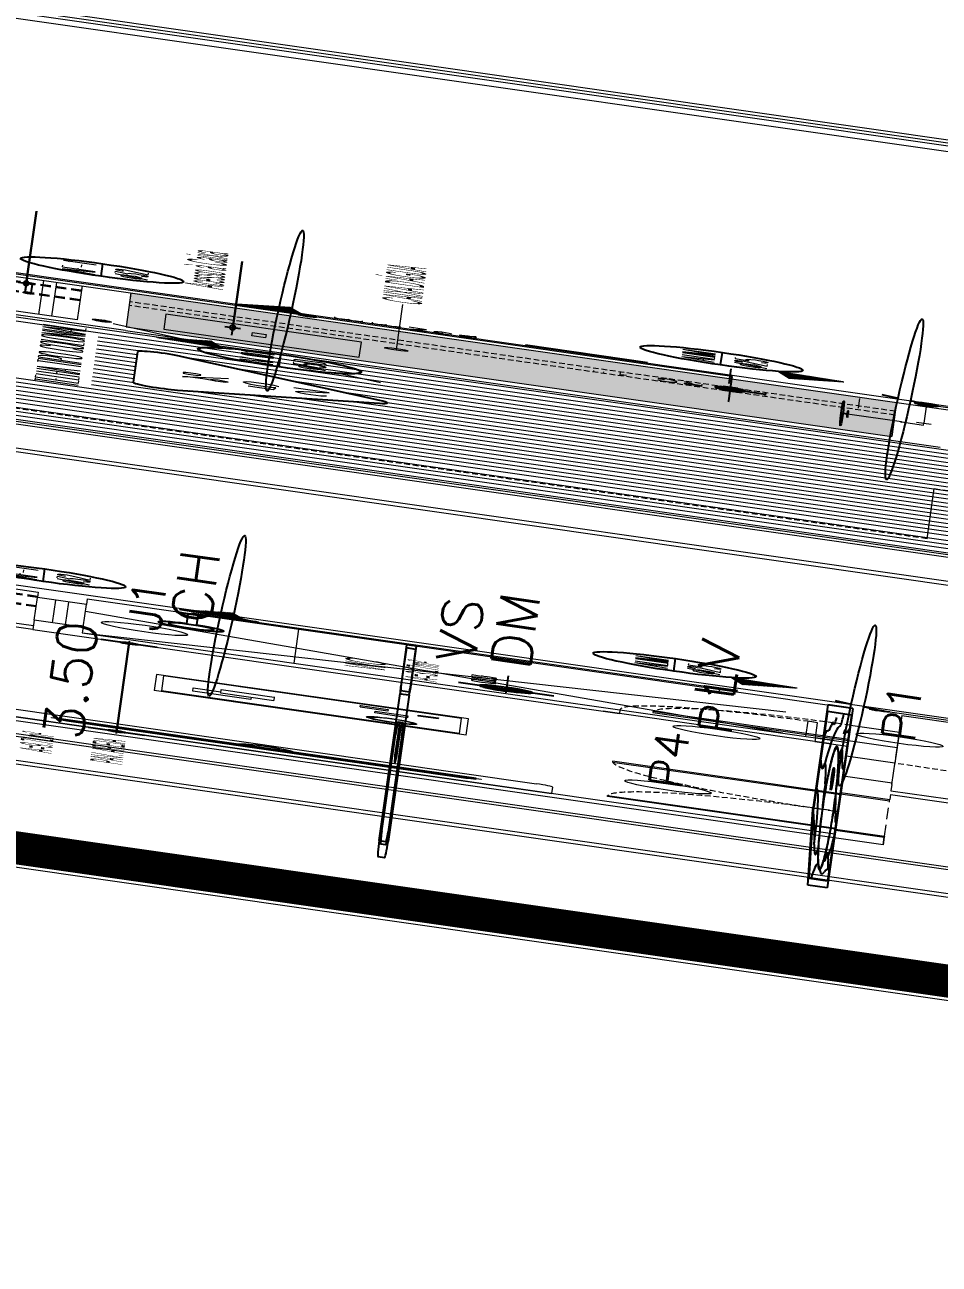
# Model space of a CAD drawing. Header units: millimetres. Extents: x -361192058 to 101130107379, y -14071650034 to 19218552450.
# Drawn here: x -125749.8 to -125584.7, y 39263.5 to 39487.1 of the extents above; entities that cross this region are included whole.
import ezdxf
from ezdxf.enums import TextEntityAlignment as Align

# ---------------------------------------------------------------- set-up
doc = ezdxf.new("R2010")
doc.units = ezdxf.units.MM
doc.header["$LTSCALE"] = 0.5
doc.linetypes.add('HIDDEN', pattern=[0.375, 0.25, -0.125])
doc.linetypes.add('HIDDEN2', pattern=[0.1875, 0.125, -0.0625])
for name, color, linetype in [('02', 2, 'Continuous'), ('08', 8, 'Continuous'), ('3', 3, 'Continuous'), ('ARCO', 7, 'HIDDEN2'), ('CONEXAO_AG_FRIA', 3, 'Continuous'), ('CONEXAO_ESGOTO', 7, 'Continuous'), ('CONEXÃO_HIDRÁULICA', 2, 'Continuous'), ('COTAS', 7, 'Continuous'), ('DETALHE_CONEXAO_EG', 3, 'Continuous'), ('DIVERSOS', 4, 'Continuous'), ('ESQUADRIA', 3, 'Continuous'), ('ESQUADRIAS', 3, 'Continuous'), ('HATCH', 8, 'Continuous'), ('JANELAS_INTERNO', 2, 'Continuous'), ('MOBIL-I', 251, 'Continuous'), ('parede', 2, 'Continuous'), ('PISO', 8, 'Continuous'), ('PORTAS', 3, 'Continuous'), ('proj', 8, 'HIDDEN'), ('PROJEÇÃO', 8, 'HIDDEN2'), ('projeção 02', 7, 'HIDDEN2'), ('SIMBOLOS_AGUA', 3, 'Continuous'), ('texto pequeno', 3, 'Continuous'), ('TEXTO2', 3, 'Continuous'), ('tubulação esg', 4, 'Continuous'), ('TUBULAÇÃO_HIDRÁULICA', 5, 'Continuous'), ('TXT_0', 7, 'Continuous')]:
    doc.layers.add(name, color=color, linetype=linetype)
doc.styles.add('ADITIVOCAD', font='ROMANS.shx')
doc.styles.add('ROMANS', font='romans', dxfattribs={"height": 0.1})
doc.styles.add('SANSSERIF', font='sas_____.pfb', dxfattribs={"height": 1})
doc.styles.get("Standard").update_dxf_attribs({"font": 'txt.shx', "height": 0.12})
doc.dimstyles.new('ESCALA50', dxfattribs={"dimtxt": 0.1, "dimasz": 0.06, "dimexe": 0.18, "dimexo": 0.06, "dimgap": 0.1, "dimtad": 1, "dimzin": 4, "dimdsep": 46, "dimtxsty": 'Standard', "dimblk1": 'BOLA', "dimblk2": 'BOLA', "dimsah": 1, "dimcen": -0.06, "dimse1": 1, "dimse2": 1, "dimclrd": 7, "dimclrt": 3, "dimadec": 0, "dimazin": 0, "dimtfac": 1, "dimtix": 1, "dimtmove": 0, "dimatfit": 3, "dimldrblk": 'BOLA', "dimfxl": 0, "dimtolj": 1, "dimtzin": 4, "dimarcsym": 0})

# ---------------------------------------------------------------- blocks, each defined once
blk = doc.blocks.new('ADC_CHUVEIRO')
for p, q in [((0, 0.045), (0, -0.045)), ((0.03, 0.015), (0, 0.045)), ((0.395, 0.015), (0.03, 0.015)), ((0.03, -0.015), (0.03, 0.015)), ((0, -0.045), (0.03, -0.015)), ((0.03, -0.015), (0.3953, -0.015))]:
    blk.add_line(p, q)
blk.add_circle((0.494, 0.0009), 0.07)
blk.add_arc((0.494, 0.0009), 0.1, 189.1456, 171.891)
blk = doc.blocks.new('Adc_nivelpl')
h = blk.add_hatch()
h.set_pattern_fill('_U', color=256, scale=0.005, angle=45, style=0, double=1)
h.set_pattern_definition([(45, (-5.8772514, -3.5161936), (-0.003535534, 0.003535534), []), (135, (-5.8772514, -3.5161936), (-0.003535534, -0.003535534), [])])
h.paths.add_polyline_path([(0.1954, -0.0865, 0.414214), (0.0865, -0.1954), (0.1954, -0.1954)])
h.paths.add_polyline_path([(0.1954, -0.1954), (0.1954, -0.3043, 0.414214), (0.3043, -0.1954)])
for p, q in [((0.1954, 0), (0.1954, -0.3908)), ((0.8958, -0.1954), (0, -0.1954))]:
    blk.add_line(p, q)
blk.add_circle((0.1954, -0.1954), 0.1089)
at = {"flags": 8}
blk.add_attdef('NIVEL', (0.3642, -0.1501), '', height=0.1, dxfattribs=at)
blk = doc.blocks.new('ADC_VASO_02')
blk.add_lwpolyline([(-0.175, 0.15), (-0.175, 0.6, -0.414214), (-0.125, 0.65), (0.125, 0.65, -0.414214), (0.175, 0.6), (0.175, 0.1496)], format="xyb")
for points in [[(0.1388, 0.2754, -0.414214), (0.0988, 0.2354), (-0.0948, 0.2354, -0.414214), (-0.1348, 0.2754), (-0.1348, 0.5704, -0.414214), (-0.0948, 0.6104), (0.0988, 0.6104, -0.414214), (0.1388, 0.5704)], [(0.1303, 0.2754, -0.414214), (0.0988, 0.2439), (-0.0948, 0.2439, -0.414214), (-0.1263, 0.2754), (-0.1263, 0.5704, -0.414214), (-0.0948, 0.6019), (0.0988, 0.6019, -0.414214), (0.1303, 0.5704)], [(-0.17, 0.15, 0.414214), (-0.2, 0.12), (-0.2, 0), (0.2, 0), (0.2, 0.12, 0.414214), (0.17, 0.15)], [(-0.17, 0.14, 0.414214), (-0.19, 0.12), (-0.19, 0.01), (0.19, 0.01), (0.19, 0.12, 0.414214), (0.17, 0.14)]]:
    blk.add_lwpolyline(points, format="xyb", close=True)
blk.add_lwpolyline([(0.0363, 0.2439), (0.0363, 0.3375), (-0.0344, 0.3375), (-0.0344, 0.2439)])
blk.add_arc((0.0009, 0.3215), 0.0388, 24.3951, 155.6049)
blk = doc.blocks.new('ADC_LAV_05')
for p, q in [((0, 0), (0, 0.55)), ((0, 0.55), (0.7704, 0.55)), ((0.02, 0.53), (0.7621, 0.53)), ((0.02, 0.02), (0.02, 0.53)), ((0.7621, 0.53), (0.98, 0.3123)), ((0.7704, 0.55), (1, 0.3206)), ((0.98, 0.02), (0.98, 0.3123)), ((1, 0), (1, 0.3206)), ((0, 0), (1, 0)), ((0.02, 0.02), (0.98, 0.02))]:
    blk.add_line(p, q)
for points in [[(0.4062, 0.1206, 0.083485), (0.4944, 0.1354, 0.090959), (0.566, 0.1759, 0.104004), (0.6157, 0.239, 0.115577), (0.6322, 0.3095, 0.115577), (0.6157, 0.38, 0.104004), (0.566, 0.443, 0.090959), (0.4944, 0.4835, 0.083485), (0.4062, 0.4983, 0.083485), (0.3179, 0.4835, 0.090959), (0.2463, 0.443, 0.104004), (0.1966, 0.38, 0.115577), (0.1801, 0.3095, 0.115577), (0.1966, 0.239, 0.104004), (0.2463, 0.1759, 0.090959), (0.3179, 0.1354, 0.083485)], [(0.4062, 0.1248, 0.083485), (0.493, 0.1394, 0.090959), (0.5633, 0.1791, 0.104004), (0.6119, 0.2408, 0.115577), (0.628, 0.3095, 0.115577), (0.6119, 0.3781, 0.104004), (0.5633, 0.4398, 0.090959), (0.493, 0.4795, 0.083485), (0.4062, 0.4941, 0.083485), (0.3193, 0.4795, 0.090959), (0.249, 0.4398, 0.104004), (0.2004, 0.3781, 0.115577), (0.1843, 0.3095, 0.115577), (0.2004, 0.2408, 0.104004), (0.249, 0.1791, 0.090959), (0.3193, 0.1394, 0.083485)]]:
    blk.add_lwpolyline(points, format="xyb", close=True)
for radius in [0.0339, 0.025]:
    blk.add_circle((0.4055, 0.2206), radius)
for centre, radius, start, end in [((0.4995, 0.9177), 0.4342, 269.3247, 295.8903), ((0.76, 0.3809), 0.1624, 113.3641, 115.8903), ((0.0559, 1.3962), 0.9039, 267.7229, 278.9638), ((0.0552, 0.402), 0.0926, 41.3487, 101.8141), ((0.2875, -0.0718), 0.5823, 78.2401, 98.9638), ((0.2201, 0.1636), 0.3026, 106.3243, 131.3792), ((0.1665, 0.4999), 0.0556, 221.3487, 297.4318), ((0.2605, 0.3465), 0.1245, 78.9955, 123.3333), ((0.6508, 0.2793), 0.1756, 56.1908, 116.2902), ((1.1381, 1.007), 0.7001, 236.1908, 255.5369), ((0.9639, 0.4778), 0.2217, 193.7216, 269.9715), ((0.0206, 0.2349), 0.1168, 49.9343, 90.2724), ((0.3586, 0.6369), 0.4085, 229.9343, 244.0853), ((0.5983, 0.255), 0.0641, 344.5869, 58.1135), ((0.6184, 0.1896), 0.0639, 49.2661, 86.8336), ((0.7799, 0.3241), 0.1475, 215.7175, 274.1895), ((0.8604, 0.032), 0.1609, 66.126, 115.6626), ((0.0641, 0.1144), 0.0713, 44.7702, 118.1843), ((0.2056, 0.2549), 0.1281, 224.7702, 306.3582), ((0.363, 0.8774), 0.8206, 280.1922, 301.4107), ((0.9822, 0.3072), 0.1401, 246.126, 269.1113), ((0.1688, 0.2014), 0.1346, 258.1029, 296.1994), ((0.8511, -0.2259), 0.3042, 87.8834, 109.2677), ((0.8722, 0.3475), 0.2696, 267.8834, 293.5615), ((-0.0155, 0.2328), 0.1744, 281.75, 286.3843), ((0.0957, -0.1456), 0.22, 78.1029, 106.3843), ((0.4585, -0.1421), 0.2131, 111.0015, 130.4729), ((0.3613, 0.8866), 0.83, 271.4321, 280.1922), ((0.6495, -0.0622), 0.1173, 74.3079, 124.9939), ((0.688, 0.2406), 0.19, 267.9474, 289.2677)]:
    blk.add_arc(centre, radius, start, end)
for points in [[(0.2433, 0.4404), (0.2513, 0.4271), (0.2584, 0.4524), (0.2647, 0.4406)], [(0.2584, 0.4524), (0.2647, 0.4406), (0.2777, 0.465), (0.2797, 0.4531)], [(0.2777, 0.465), (0.2797, 0.4531), (0.2886, 0.471), (0.2899, 0.4611)], [(0.2886, 0.471), (0.2899, 0.4611), (0.3035, 0.4779), (0.2965, 0.4664)], [(0.3035, 0.4779), (0.2965, 0.4664), (0.3178, 0.4833), (0.3049, 0.4731)], [(0.2176, 0.4133), (0.2336, 0.4041), (0.231, 0.4287), (0.2403, 0.4137)], [(0.231, 0.4287), (0.2403, 0.4137), (0.2433, 0.4404), (0.2513, 0.4271)], [(0.19, 0.3646), (0.2108, 0.3551), (0.1966, 0.38), (0.2152, 0.3688)], [(0.1966, 0.38), (0.2152, 0.3688), (0.2049, 0.3949), (0.2213, 0.3828)], [(0.2049, 0.3949), (0.2213, 0.3828), (0.2176, 0.4133), (0.2336, 0.4041)], [(0.1821, 0.3345), (0.2054, 0.3236), (0.1859, 0.352), (0.2075, 0.3406)], [(0.1859, 0.352), (0.2075, 0.3406), (0.19, 0.3646), (0.2108, 0.3551)], [(0.1801, 0.311), (0.2052, 0.3059), (0.1808, 0.324), (0.205, 0.3144)], [(0.1806, 0.2975), (0.2057, 0.2976), (0.1801, 0.311), (0.2052, 0.3059)], [(0.1808, 0.324), (0.205, 0.3144), (0.1821, 0.3345), (0.2054, 0.3236)], [(0.1813, 0.2898), (0.2072, 0.2867), (0.1806, 0.2975), (0.2057, 0.2976)], [(0.1847, 0.2717), (0.2109, 0.2698), (0.1816, 0.2882), (0.2076, 0.2844)], [(0.1894, 0.2561), (0.2133, 0.2622), (0.1847, 0.2717), (0.2109, 0.2698)], [(0.1979, 0.2364), (0.216, 0.2547), (0.1894, 0.2561), (0.2133, 0.2622)], [(0.2064, 0.2215), (0.2209, 0.2436), (0.1979, 0.2364), (0.216, 0.2547)], [(0.2176, 0.2056), (0.222, 0.2413), (0.2064, 0.2215), (0.2209, 0.2436)], [(0.2303, 0.1909), (0.2314, 0.2247), (0.2176, 0.2056), (0.222, 0.2413)], [(0.2433, 0.1785), (0.2403, 0.2118), (0.2303, 0.1909), (0.2314, 0.2247)], [(0.2571, 0.1674), (0.2482, 0.202), (0.2433, 0.1785), (0.2403, 0.2118)], [(0.2632, 0.1631), (0.2567, 0.1927), (0.2571, 0.1674), (0.2482, 0.202)], [(0.2742, 0.156), (0.2627, 0.1868), (0.2632, 0.1631), (0.2567, 0.1927)], [(0.2851, 0.1498), (0.2729, 0.1778), (0.2742, 0.156), (0.2627, 0.1868)], [(0.2956, 0.1445), (0.2839, 0.1687), (0.2851, 0.1498), (0.2729, 0.1778)], [(0.3256, 0.1339), (0.2928, 0.1613), (0.2956, 0.1445), (0.2839, 0.1687)], [(0.2966, 0.144), (0.3256, 0.1339), (0.2964, 0.1441), (0.3254, 0.133)], [(0.2964, 0.1441), (0.3254, 0.133), (0.3256, 0.1339), (0.3279, 0.1322)]]:
    blk.add_solid(points)
blk = doc.blocks.new('BOLA')
for p, q in [((0, -1.435), (0, 1.435)), ((-1.435, 0), (1.435, 0))]:
    blk.add_line(p, q)
blk.add_circle((0, 0), 0.452)
blk = doc.blocks.new('*D1226')
at = {"layer": 'Defpoints', "color": 0, "transparency": 16777216}
for p in [(3985.4773, 2269.2143), (3985.4773, 2269.2143), (3988.9773, 2269.2143)]:
    blk.add_point(p, dxfattribs=at)
at = {"layer": 'DIVERSOS', "color": 7, "lineweight": -2, "transparency": 16777216}
blk.add_line((3988.9173, 2269.2143), (3985.5373, 2269.2143), dxfattribs=at)
at = {"layer": 'DIVERSOS', "color": 7, "lineweight": -2, "transparency": 16777216, "xscale": 0.06, "yscale": 0.06, "zscale": 0.06, "rotation": 180}
blk.add_blockref('BOLA', (3985.4773, 2269.2143), dxfattribs=at)
at = {"layer": 'DIVERSOS', "color": 7, "lineweight": -2, "transparency": 16777216, "xscale": 0.06, "yscale": 0.06, "zscale": 0.06}
blk.add_blockref('BOLA', (3988.9773, 2269.2143), dxfattribs=at)
at = {"layer": 'DIVERSOS', "color": 3, "lineweight": 18, "transparency": 16777216, "insert": (3987.2273, 2269.3743), "char_height": 0.12, "attachment_point": 5}
blk.add_mtext('\\A1;3.50', dxfattribs=at)
blk = doc.blocks.new('ESCADA')
at = {"layer": '08', "linetype": 'HIDDEN'}
for p, q in [((-0.22, 0.91), (-0.22, 0.6222)), ((-0.2, 0.91), (-0.2, 0.6222)), ((0.2, 0.91), (0.2, 0.6222)), ((0.22, 0.91), (0.22, 0.6222)), ((-0.2, 0.7422), (0.2, 0.7422)), ((-0.2, 0.7222), (0.2, 0.7222)), ((-0.22, 0.6222), (-0.2, 0.6222)), ((0.2, 0.6222), (0.22, 0.6222))]:
    blk.add_line(p, q, dxfattribs=at)
for points in [[(-0.21, 0.7222, 1), (-0.21, 0.7422, 1)], [(0.21, 0.7222, -1), (0.21, 0.7422, -1)]]:
    blk.add_lwpolyline(points, format="xyb", close=True, dxfattribs=at)
for centre in [(-0.21, 0.7322), (0.21, 0.7322)]:
    blk.add_circle(centre, 0.0175, dxfattribs=at)
for radius, start, end in [(0.37, 126.4837, 53.5163), (0.35, 128.9448, 51.0552)]:
    blk.add_arc((0, 0.35), radius, start, end, dxfattribs=at)
blk = doc.blocks.new('ADC_SETA3')
blk.add_lwpolyline([(-0.3034, 0), (0.3034, 0, 0.668179), (0.3317, 0.0683), (0.0283, 0.3746, 0.414214), (-0.0283, 0.3746), (-0.3317, 0.0683, 0.668179), (-0.3034, 0), (-0.3034, 0)], format="xyb")
blk = doc.blocks.new('Adh_BalaoAf')
for p, q in [((0, 0), (0.65, 0)), ((1.8, 0), (1.15, 0))]:
    blk.add_line(p, q)
blk.add_circle((0.9, 0), 0.25)
blk = doc.blocks.new('Adh_Afn')
blk.add_line((-0.25, 0), (0.25, 0))
blk.add_circle((0, 0), 0.25)
at = {"flags": 8}
for tag, p in [('$AF', (0, 0.0703)), ('$DIAM', (0, -0.0909))]:
    blk.add_attdef(tag, text='', height=0.1, dxfattribs=at).set_placement(p, align=Align.MIDDLE)
blk = doc.blocks.new('Adh_hicol0')
for radius in [0.559, 0.515]:
    blk.add_circle((0, 0), radius)
blk = doc.blocks.new('Adh_cx_j90c')
h = blk.add_hatch()
h.set_pattern_fill('_U', color=256, scale=0.003, angle=45, style=0, double=1)
h.set_pattern_definition([(45, (-6.0733674, -5.0413484), (-0.0021213203, 0.0021213203), []), (135, (-6.0733674, -5.0413484), (-0.0021213203, -0.0021213203), [])])
h.paths.add_polyline_path([(-0.017, 0, 1), (0.017, 0, 1)])
blk.add_lwpolyline([(-0.068, 0.0225), (-0.068, -0.0225), (-0.068, 0), (-0.0359, 0)])
for radius in [0.0359, 0.017]:
    blk.add_circle((0, 0), radius)
blk = doc.blocks.new('ADH_TOR_BOIA')
for points in [[(-0.0103, 0, 1), (0.0103, 0, 1)], [(0.1812, 0), (0.2562, 0, 1)]]:
    blk.add_hatch(color=256).paths.add_polyline_path(points)
blk.add_line((0.0103, 0), (0.2562, 0))
for centre, radius in [((0, 0), 0.0103), ((0.2187, 0), 0.0375)]:
    blk.add_circle(centre, radius)
blk = doc.blocks.new('Adh_acs_rg')
h = blk.add_hatch()
h.set_pattern_fill('_U', color=256, scale=0.002, angle=45, style=0, double=1)
h.set_pattern_definition([(45, (-7.4131718, -5.1711377), (-0.00141421356, 0.00141421356), []), (135, (-7.4131718, -5.1711377), (-0.00141421356, -0.00141421356), [])])
h.paths.add_polyline_path([(-0.046, 0, 1), (0.046, 0, 1)])
for p, q in [((0.0525, 0.1082), (-0.0525, 0.1082)), ((0, 0.046), (0, 0.1082)), ((-0.078, 0.0225), (-0.078, -0.0225)), ((0.078, -0.0225), (0.078, 0.0225)), ((-0.078, 0), (-0.046, 0)), ((0.046, 0), (0.078, 0))]:
    blk.add_line(p, q)
blk.add_circle((0, 0), 0.046)
blk = doc.blocks.new('j90')
at = {"layer": 'CONEXÃO_HIDRÁULICA'}
for p, q in [((-0.075, -0.0225), (-0.075, 0.0225)), ((-0.075, 0), (0, 0)), ((0, 0), (0, -0.075)), ((-0.0225, -0.075), (0.0225, -0.075))]:
    blk.add_line(p, q, dxfattribs=at)
blk = doc.blocks.new('APROVADO QUADRA 21.2 MBVII')
at = {"layer": 'DIVERSOS', "lineweight": 18}
h = blk.add_hatch(dxfattribs=at)
h.set_pattern_fill('AR-CONC', color=8, scale=0.002, style=0)
h.set_pattern_definition([(50, (2631.5659, 971.09958), (0.36436934, -0.03187817), [0.0381, -0.4191]), (355, (2631.5659, 971.0996), (-0.07048565, 0.382113286), [0.03048, -0.33528]), (100.451, (2631.59628, 971.09693), (0.293885003, 0.350233376), [0.03238, -0.35618]), (46.1842, (2631.5659, 971.2012), (0.54215808, -0.08408466), [0.05715, -0.62865]), (96.6356, (2631.6111, 971.1942), (0.47480847, 0.49485111), [0.04857, -0.53427]), (351.184, (2631.5659, 971.2012), (0.47480921, 0.49485024), [0.04572, -0.50292]), (21, (2631.6167, 971.17578), (0.30322976, -0.204531037), [0.0381, -0.4191]), (326, (2631.6167, 971.1758), (0.12360406, 0.36837593), [0.03048, -0.33528]), (71.4514, (2631.642, 971.15874), (0.42683298, 0.163845715), [0.03238, -0.35618]), (37.5, (2631.56591, 971.09958), (0.0061772065, 0.169110078), [0, -0.331216, 0, -0.34036, 0, -0.33655]), (7.5, (2631.56591, 971.09958), (0.133639325, 0.20036115), [0, -0.194056, 0, -0.323596, 0, -0.12827]), (327.5, (2631.45263, 971.09958), (0.27118119, -0.011457488), [0, -0.127, 0, -0.39624, 0, -0.52578]), (317.5, (2631.40183, 971.09958), (0.296258363, 0.050852982), [0, -0.1651, 0, -0.263144, 0, -0.37338])])
h.paths.add_polyline_path([(4002.6691, 2269.3595), (4002.6691, 2267.0095), (4001.3191, 2267.0095), (4001.3191, 2269.3595)])
edge = h.paths.add_edge_path(flags=17)
edge.add_line((4002.6691, 2269.3595), (4002.4441, 2269.3595))
at = {"layer": 'HATCH', "lineweight": 18}
h = blk.add_hatch(dxfattribs=at)
h.set_pattern_fill('LINE,_O', color=256, scale=0.001, angle=337.2881)
h.set_pattern_definition([(337.28811485, (1767.6451693, 2132.2158833), (0.0012258592473, 0.002928804211), [])])
h.paths.add_polyline_path([(4001.2451, 2269.0977), (4001.0818, 2269.2638), (4001.0428, 2269.0623)])
h = blk.add_hatch(dxfattribs=at)
h.set_pattern_fill('LINE,_O', color=256, scale=0.001, angle=-21.5112)
h.set_pattern_definition([(338.48882318, (1760.50923, 2085.2607324), (0.001164217631, 0.002953848728), [])])
h.paths.add_polyline_path([(3990.7504, 2268.9171), (3990.5837, 2269.0798), (3990.5489, 2268.8774)])
h = blk.add_hatch(dxfattribs=at)
h.set_pattern_fill('LINE,_O', color=256, scale=0.001, angle=-21.5112)
h.set_pattern_definition([(338.48882318, (1772.7443883, 2085.2174655), (0.001164217631, 0.002953848728), [])])
h.paths.add_polyline_path([(4002.9855, 2268.8738), (4002.8189, 2269.0365), (4002.7841, 2268.8341)])
h = blk.add_hatch(dxfattribs=at)
h.set_pattern_fill('LINE,_O', color=256, scale=0.001, angle=157.2881)
h.set_pattern_definition([(157.28811485, (6224.4067335, 2404.2341234), (-0.0012258592473, -0.002928804211), [])])
h.paths.add_polyline_path([(3990.8068, 2267.3523), (3990.9701, 2267.1862), (3991.0091, 2267.3877)])
h = blk.add_hatch(dxfattribs=at)
h.set_pattern_fill('LINE,_O', color=256, scale=0.001, angle=157.2881)
h.set_pattern_definition([(157.28811485, (6236.620864, 2404.224678), (-0.0012258592473, -0.002928804211), [])])
h.paths.add_polyline_path([(4003.021, 2267.3428), (4003.1842, 2267.1767), (4003.2232, 2267.3783)])
at = {"color": 8, "lineweight": 18}
for p, q in [((3989.2404, 2267.6095), (3989.2104, 2267.6095)), ((3989.2104, 2267.6095), (3989.2104, 2267.0095)), ((3989.2404, 2267.0095), (3989.2404, 2267.6095)), ((3989.2104, 2267.0095), (3989.2404, 2267.0095))]:
    blk.add_line(p, q, dxfattribs=at)
at = {"layer": '02', "color": 8, "lineweight": 18}
for p, q in [((3989.7273, 2267.1395), (3989.1273, 2267.1395)), ((3989.1273, 2267.1095), (3989.7273, 2267.1095)), ((3989.7273, 2267.1095), (3989.7273, 2267.1395)), ((3997.5191, 2266.8595), (3999.5191, 2266.8595))]:
    blk.add_line(p, q, dxfattribs=at)
at = {"layer": '02', "lineweight": 18}
blk.add_lwpolyline([(3979.6187, 2238.7047), (4040.8187, 2238.7047), (4040.8187, 2283.2547), (3979.6187, 2283.2547)], close=True, dxfattribs=at)
at = {"layer": '02', "lineweight": 18, "const_width": 0.1}
blk.add_lwpolyline([(3980.3687, 2239.4547), (4040.0687, 2239.4547), (4040.0687, 2282.5047), (3980.3687, 2282.5047)], close=True, dxfattribs=at)
at = {"layer": '02', "color": 5, "lineweight": 18}
for centre, radius in [((3990.5301, 2268.863), 0.0284), ((3990.5494, 2266.9281), 0.0313)]:
    blk.add_circle(centre, radius, dxfattribs=at)
at = {"layer": 'ARCO', "color": 8, "lineweight": 18}
for centre, radius, start, end in [((3989.1273, 2267.1095), 0.6, 360, 90), ((3989.2104, 2267.0095), 0.6, 360, 90), ((3987.7773, 2266.8595), 0.8, 270, 0)]:
    blk.add_arc(centre, radius, start, end, dxfattribs=at)
at = {"layer": 'CONEXAO_ESGOTO', "lineweight": 18}
for p, q in [((4002.8416, 2267.7758), (4002.8416, 2268.1501)), ((4002.6123, 2267.123), (4002.238, 2267.123))]:
    blk.add_line(p, q, dxfattribs=at)
for points in [[(4002.8416, 2268.1501), (4002.804, 2267.974), (4002.8791, 2267.974)], [(4002.238, 2267.123), (4002.4141, 2267.0855), (4002.4141, 2267.1605)]]:
    blk.add_solid(points, dxfattribs=at)
at = {"layer": 'CONEXÃO_HIDRÁULICA', "lineweight": 18}
blk.add_line((4002.0145, 2266.9412), (4002.0145, 2266.8962), dxfattribs=at)
blk.add_lwpolyline([(4001.914, 2266.9867), (4001.959, 2266.9867), (4001.9365, 2266.9867), (4001.9365, 2266.9187), (4002.0145, 2266.9187)], dxfattribs=at)
at = {"layer": 'DETALHE_CONEXAO_EG', "lineweight": 18}
for radius in [0.03, 0.0275]:
    blk.add_circle((4001.4225, 2269.435), radius, dxfattribs=at)
for centre, radius, start, end in [((4001.4225, 2269.435), 0.025, 0.1014, 180.0974), ((4001.41, 2269.4294), 0.0137, 24.1256, 156.0732), ((4001.4225, 2269.435), 0.025, 180.1001, 0.0961), ((4001.4349, 2269.4406), 0.0137, 204.1256, 336.0732)]:
    blk.add_arc(centre, radius, start, end, dxfattribs=at)
at = {"layer": 'DIVERSOS', "color": 8, "lineweight": 18}
for p, q in [((3995.8191, 2256.0095), (3995.8191, 2278.6095)), ((3995.9691, 2256.5095), (3995.9691, 2278.6095)), ((4001.3191, 2269.627), (4002.6691, 2269.627)), ((4001.3191, 2269.587), (4002.6691, 2269.587)), ((3989.3523, 2269.5095), (3990.2523, 2269.5095)), ((3989.3523, 2269.3595), (3990.2523, 2269.3595))]:
    blk.add_line(p, q, dxfattribs=at)
at = {"layer": 'DIVERSOS', "lineweight": 18}
for p, q in [((4001.3808, 2269.4002), (4001.0428, 2269.0623)), ((4002.7841, 2268.8341), (4002.8189, 2269.0365)), ((4000.551, 2268.5704), (4000.6893, 2268.7087)), ((3991.0091, 2267.3877), (3990.9701, 2267.1862)), ((4003.2232, 2267.3783), (4003.1842, 2267.1767))]:
    blk.add_line(p, q, dxfattribs=at)
for points in [[(4002.7841, 2268.8341), (4002.9855, 2268.8738), (4002.8189, 2269.0365)], [(3991.0091, 2267.3877), (3990.8068, 2267.3523), (3990.9701, 2267.1862)], [(4003.2232, 2267.3783), (4003.021, 2267.3428), (4003.1842, 2267.1767)]]:
    blk.add_lwpolyline(points, dxfattribs=at)
at = {"layer": 'DIVERSOS', "color": 8, "lineweight": 18}
blk.add_lwpolyline([(4001.6714, 2268.977), (4001.8033, 2268.977), (4001.8033, 2268.935), (4001.6714, 2268.935)], close=True, dxfattribs=at)
at = {"layer": 'DIVERSOS', "lineweight": 18}
blk.add_circle((4000.8661, 2268.8855), 0.25, dxfattribs=at)
at = {"layer": 'ESQUADRIA', "color": 8, "lineweight": 18}
for p, q in [((3990.2523, 2269.4545), (3989.3523, 2269.4545)), ((3990.2523, 2269.4145), (3989.3523, 2269.4145))]:
    blk.add_line(p, q, dxfattribs=at)
at = {"layer": 'ESQUADRIAS', "color": 8, "lineweight": 18}
for p, q in [((4002.8191, 2278.6095), (4002.8191, 2263.6095)), ((3997.0191, 2272.6595), (3997.0191, 2266.3595)), ((4001.1691, 2269.3595), (4001.1691, 2270.8095)), ((4001.3191, 2269.5095), (4001.3191, 2270.6595)), ((4002.6691, 2270.6595), (4002.6691, 2268.0095)), ((4002.6691, 2270.0095), (4002.6691, 2268.1595)), ((4002.6691, 2270.0095), (4002.6691, 2268.1595)), ((4002.6691, 2269.5095), (4001.3191, 2269.5095)), ((4002.6691, 2269.5095), (4002.4441, 2269.5095)), ((4001.1691, 2269.3595), (4001.1691, 2266.8595)), ((4002.6691, 2269.3595), (4001.3191, 2269.3595)), ((4001.3191, 2269.3595), (4001.3191, 2267.0095)), ((4002.6691, 2268.0095), (4002.6691, 2264.3095)), ((4002.6691, 2267.0095), (4001.3191, 2267.0095))]:
    blk.add_line(p, q, dxfattribs=at)
blk.add_lwpolyline([(4001.4373, 2268.6452), (4002.0373, 2268.6452), (4002.0373, 2269.2452), (4001.4373, 2269.2452)], close=True, dxfattribs=at)
for points in [[(3989.1273, 2267.7595), (3989.1273, 2267.7095), (3988.9773, 2267.7095), (3988.9773, 2267.7595)], [(3989.1273, 2267.0595), (3989.1273, 2267.1095), (3988.9773, 2267.1095), (3988.9773, 2267.0595)], [(3987.7273, 2266.8595), (3987.7773, 2266.8595), (3987.7773, 2267.0095), (3987.7273, 2267.0095)], [(3988.6273, 2266.8595), (3988.5773, 2266.8595), (3988.5773, 2267.0095), (3988.6273, 2267.0095)], [(3989.1604, 2267.0095), (3989.2104, 2267.0095), (3989.2104, 2266.8595), (3989.1604, 2266.8595)], [(3989.8604, 2267.0095), (3989.8104, 2267.0095), (3989.8104, 2266.8595), (3989.8604, 2266.8595)]]:
    blk.add_lwpolyline(points, dxfattribs=at)
at = {"layer": 'HATCH', "color": 8, "lineweight": 18}
for p, q in [((3997.7479, 2266.3595), (3997.7479, 2278.3595)), ((3997.9066, 2266.3595), (3997.9066, 2278.3595)), ((3998.0654, 2266.3595), (3998.0654, 2278.3595)), ((3998.2241, 2266.3595), (3998.2241, 2278.3595)), ((3998.3829, 2266.3595), (3998.3829, 2278.3595)), ((3998.5416, 2266.3595), (3998.5416, 2278.3595)), ((3998.7004, 2266.3595), (3998.7004, 2278.3595)), ((3997.0804, 2266.3595), (3997.0804, 2277.2095)), ((3997.2391, 2266.3595), (3997.2391, 2277.2095)), ((3997.3979, 2266.3595), (3997.3979, 2277.2095)), ((3997.5566, 2266.3595), (3997.5566, 2277.2095)), ((3996.9191, 2272.6595), (3996.9191, 2266.2595)), ((4000.9229, 2269.1551), (4000.9229, 2272.6139)), ((4001.0816, 2269.1551), (4001.0816, 2272.6139)), ((3998.8591, 2266.3595), (3998.8591, 2269.439)), ((3999.0179, 2266.3595), (3999.0179, 2269.439)), ((3999.1766, 2269.3114), (3999.1766, 2269.439)), ((3999.3354, 2269.3141), (3999.3354, 2269.439)), ((3999.4941, 2269.3141), (3999.4941, 2269.439)), ((3999.6529, 2269.3141), (3999.6529, 2269.439)), ((3999.8116, 2269.3141), (3999.8116, 2269.439)), ((3999.9704, 2269.3141), (3999.9704, 2269.439)), ((4000.1291, 2269.3141), (4000.1291, 2269.439)), ((4000.2879, 2269.3141), (4000.2879, 2269.439)), ((4000.4466, 2269.3057), (4000.4466, 2269.439)), ((4000.6054, 2269.1551), (4000.6054, 2269.439)), ((4000.7641, 2269.1551), (4000.7641, 2269.439)), ((3999.1766, 2263.0095), (3999.1766, 2269.1412)), ((4000.4466, 2269.1551), (4000.4466, 2269.1565)), ((4000.4466, 2263.0095), (4000.4466, 2269.1551)), ((4000.6054, 2263.0095), (4000.6054, 2269.1551)), ((4000.7641, 2263.0095), (4000.7641, 2269.1551)), ((4000.9229, 2263.0095), (4000.9229, 2269.1551)), ((4001.0816, 2263.0095), (4001.0816, 2269.1551)), ((4000.2879, 2263.0095), (4000.2879, 2268.9962)), ((3999.3354, 2263.0095), (3999.3354, 2268.981)), ((3999.4941, 2263.0095), (3999.4941, 2268.8207)), ((4000.1291, 2263.0095), (4000.1291, 2268.836)), ((3999.6529, 2263.0095), (3999.6529, 2268.6605)), ((3999.9704, 2263.0095), (3999.9704, 2268.6757)), ((3999.8116, 2263.0095), (3999.8116, 2268.5419)), ((4003.7318, 2268.5373), (4001.9468, 2268.5373))]:
    blk.add_line(p, q, dxfattribs=at)
blk.add_circle((4001.9468, 2268.5373), 0.0364, dxfattribs=at)
at = {"layer": 'JANELAS_INTERNO', "color": 8, "lineweight": 18}
blk.add_line((3985.3273, 2266.8595), (3985.6273, 2266.8595), dxfattribs=at)
at = {"layer": 'MOBIL-I', "color": 8, "lineweight": 18}
for p, q in [((3985.4773, 2269.6336), (3985.4773, 2267.8791)), ((3985.7773, 2269.5836), (3985.7773, 2267.9291)), ((3987.2821, 2268.1608), (3987.2821, 2269.1183)), ((3987.9233, 2269.1183), (3987.2821, 2269.1183)), ((3987.9233, 2268.1608), (3987.9233, 2269.1183)), ((3987.3034, 2268.1822), (3987.3034, 2269.0969)), ((3987.902, 2269.0969), (3987.3034, 2269.0969)), ((3987.902, 2268.1822), (3987.902, 2269.0969)), ((3987.4636, 2269.0023), (3987.6027, 2269.0023)), ((3987.4636, 2268.8244), (3987.4636, 2269.0023)), ((3987.6027, 2269.0023), (3987.6027, 2268.9172)), ((3987.5486, 2268.7548), (3987.5486, 2268.9172)), ((3987.5486, 2268.9172), (3987.6955, 2268.9172)), ((3987.6955, 2268.9172), (3987.6955, 2268.7548)), ((3987.5564, 2268.8244), (3987.4714, 2268.8244)), ((3987.7033, 2268.7548), (3987.5564, 2268.7548)), ((3987.7805, 2268.4068), (3987.7805, 2268.4919)), ((3987.7883, 2268.4919), (3987.8579, 2268.4919)), ((3987.8501, 2268.4919), (3987.8501, 2268.4068)), ((3987.6336, 2268.4455), (3987.7032, 2268.4455)), ((3987.6336, 2268.3449), (3987.6336, 2268.4455)), ((3987.7032, 2268.4455), (3987.7032, 2268.3449)), ((3987.8501, 2268.4068), (3987.7805, 2268.4068)), ((3987.7032, 2268.3449), (3987.6336, 2268.3449)), ((3987.7573, 2268.314), (3987.7959, 2268.314)), ((3987.7573, 2268.2521), (3987.7573, 2268.314)), ((3987.7959, 2268.314), (3987.7959, 2268.2521)), ((3987.7959, 2268.2521), (3987.7573, 2268.2521)), ((3987.2821, 2268.1608), (3987.9233, 2268.1608)), ((3987.3034, 2268.1822), (3987.902, 2268.1822)), ((3985.7273, 2267.8791), (3985.4773, 2267.8791)), ((3988.8033, 2266.8595), (3990.3078, 2266.8595))]:
    blk.add_line(p, q, dxfattribs=at)
for points in [[(3985.6345, 2269.4153), (3985.6497, 2269.4153), (3985.6497, 2268.0974), (3985.6345, 2268.0974)], [(3985.5886, 2269.3695), (3985.6192, 2269.4001), (3985.6192, 2268.1127), (3985.5886, 2268.1432)], [(3985.6192, 2269.4001), (3985.6345, 2269.4001), (3985.6345, 2268.1127), (3985.6192, 2268.1127)], [(3985.6497, 2269.4001), (3985.6548, 2269.4001), (3985.6548, 2268.1127), (3985.6497, 2268.1127)]]:
    blk.add_lwpolyline(points, close=True, dxfattribs=at)
for radius in [0.0773, 0.0666]:
    blk.add_circle((3987.4327, 2268.3914), radius, dxfattribs=at)
for centre, radius, start, end in [((3985.6345, 2268.7564), 0.0865, 283.6119, 76.3885), ((3985.6345, 2268.7564), 0.0763, 285.4698, 74.5306), ((3985.7273, 2267.9291), 0.05, 270.0002, 0.0002)]:
    blk.add_arc(centre, radius, start, end, dxfattribs=at)
at = {"layer": 'parede', "color": 8, "lineweight": 18}
for p, q in [((3983.6273, 2256.0095), (3983.6273, 2281.0095)), ((3990.6273, 2281.0095), (3990.6273, 2256.0095)), ((3983.7773, 2256.5095), (3983.7773, 2273.9595)), ((3990.4773, 2270.6595), (3990.4773, 2269.5095)), ((3985.3273, 2266.8595), (3985.3273, 2270.5032)), ((3985.4773, 2267.0095), (3985.4773, 2270.5032)), ((3988.9773, 2269.5095), (3988.9773, 2267.7095)), ((3989.3523, 2269.5095), (3988.9773, 2269.5095)), ((3989.3523, 2269.3595), (3989.3523, 2269.5095)), ((3990.4773, 2269.5095), (3990.2523, 2269.5095)), ((3990.2523, 2269.3595), (3990.2523, 2269.5095)), ((3989.3523, 2269.3595), (3989.1273, 2269.3595)), ((3989.1273, 2269.3595), (3989.1273, 2267.7095)), ((3990.4773, 2269.3595), (3990.2523, 2269.3595)), ((3990.4773, 2269.3595), (3990.4773, 2267.0095)), ((4002.6691, 2269.3595), (4002.4441, 2269.3595)), ((3989.1273, 2267.7095), (3988.9773, 2267.7095)), ((3988.9773, 2267.1095), (3988.9773, 2267.0095)), ((3989.1273, 2267.1095), (3988.9773, 2267.1095)), ((3989.1273, 2267.1095), (3989.1273, 2267.0095)), ((3985.6273, 2267.0095), (3985.4773, 2267.0095)), ((3985.6273, 2267.0095), (3985.6273, 2266.8595)), ((3987.5273, 2267.0095), (3987.1273, 2267.0095)), ((3987.1273, 2267.0095), (3987.1273, 2266.8595)), ((3987.5273, 2267.0095), (3987.6773, 2267.0095)), ((3987.7773, 2267.0095), (3987.6773, 2267.0095)), ((3987.7773, 2266.8595), (3987.7773, 2267.0095)), ((3988.9773, 2267.0095), (3988.5773, 2267.0095)), ((3988.5773, 2266.8595), (3988.5773, 2267.0095)), ((3990.4773, 2267.0095), (3989.1273, 2267.0095)), ((3989.2104, 2267.0095), (3989.2104, 2266.8595)), ((3989.8104, 2267.0095), (3989.8104, 2266.8595)), ((3985.6273, 2266.8595), (3985.3273, 2266.8595)), ((3987.3323, 2266.8595), (3987.1273, 2266.8595)), ((3987.3323, 2266.8595), (3987.3323, 2263.5095)), ((3987.7273, 2266.8595), (3987.4823, 2266.8595)), ((3987.4823, 2266.8595), (3987.4823, 2263.6595)), ((3990.4773, 2266.8595), (3988.5773, 2266.8595)), ((3990.4773, 2266.8595), (3990.4773, 2263.6595))]:
    blk.add_line(p, q, dxfattribs=at)
at = {"layer": 'parede', "color": 7, "lineweight": 18}
for p, q in [((4012.7515, 2278.4245), (4012.7515, 2265.8972)), ((4013.2156, 2269.638), (4013.2156, 2265.8972))]:
    blk.add_line(p, q, dxfattribs=at)
at = {"layer": 'PISO', "color": 8, "lineweight": 18}
for p, q in [((3984.8273, 2273.1595), (3984.8273, 2266.3595)), ((3984.7273, 2272.5595), (3984.7273, 2266.2595)), ((3988.9773, 2269.5095), (3988.9773, 2270.6595)), ((3989.1273, 2269.5095), (3989.1273, 2270.6595)), ((3989.1273, 2267.2095), (3989.9773, 2269.3595)), ((3989.1273, 2269.3595), (3989.9773, 2267.2095)), ((3989.1273, 2268.7095), (3990.4773, 2268.7095)), ((3988.9773, 2267.0595), (3988.9773, 2267.7595)), ((3989.1273, 2267.7595), (3989.1273, 2267.0595)), ((3987.7273, 2267.0095), (3988.6273, 2267.0095)), ((3989.8604, 2267.0095), (3989.1604, 2267.0095)), ((3987.7273, 2266.8595), (3988.6273, 2266.8595)), ((3989.1604, 2266.8595), (3989.8604, 2266.8595))]:
    blk.add_line(p, q, dxfattribs=at)
for centre in [(3989.6426, 2269.1742), (3986.3852, 2267.5317), (3988.7801, 2267.4092), (3989.5054, 2266.8553)]:
    blk.add_circle(centre, 0.1333, dxfattribs=at)
at = {"layer": 'PORTAS', "color": 8, "lineweight": 18}
for points in [[(3985.6773, 2267.0095), (3985.6773, 2267.7095), (3985.7073, 2267.7095), (3985.7073, 2267.0095)], [(3987.0773, 2267.0095), (3987.0773, 2267.7095), (3987.0473, 2267.7095), (3987.0473, 2267.0095)]]:
    blk.add_lwpolyline(points, close=True, dxfattribs=at)
for points in [[(3985.6273, 2267.0095), (3985.6773, 2267.0095), (3985.6773, 2266.8595), (3985.6273, 2266.8595)], [(3987.1273, 2267.0095), (3987.0773, 2267.0095), (3987.0773, 2266.8595), (3987.1273, 2266.8595)]]:
    blk.add_lwpolyline(points, dxfattribs=at)
at = {"layer": 'proj', "color": 8, "lineweight": 18}
for p, q in [((3985.6773, 2267.0095), (3987.0773, 2267.0095)), ((3985.6773, 2266.8595), (3987.0773, 2266.8595))]:
    blk.add_line(p, q, dxfattribs=at)
at = {"layer": 'PROJEÇÃO', "color": 8, "lineweight": 18}
for centre, start, end in [((3985.6773, 2267.0095), 0, 90), ((3987.0773, 2267.0095), 90, 180)]:
    blk.add_arc(centre, 0.7, start, end, dxfattribs=at)
at = {"layer": 'projeção 02', "color": 8, "lineweight": 18}
for p, q in [((3997.5191, 2266.8595), (3997.5191, 2273.1595)), ((4002.1691, 2267.0095), (4002.1691, 2269.3595)), ((4002.3191, 2267.0095), (4002.3191, 2269.3595)), ((3999.5191, 2266.8595), (3999.5191, 2263.5095))]:
    blk.add_line(p, q, dxfattribs=at)
at = {"layer": 'tubulação esg', "lineweight": 18}
for p, q in [((4012.9706, 2271.6949), (4012.9706, 2265.8972)), ((4013.0919, 2271.6949), (4013.0919, 2265.8972))]:
    blk.add_line(p, q, dxfattribs=at)
at = {"layer": 'TUBULAÇÃO_HIDRÁULICA', "lineweight": 18}
for p, q in [((4002.7653, 2267.5158), (4002.7653, 2276.4311)), ((3990.5273, 2269.0388), (3990.4273, 2269.0388)), ((3990.5273, 2269.0388), (3990.5273, 2267.4193)), ((3990.5273, 2268.2189), (3990.4273, 2268.2189)), ((3990.5273, 2268.0689), (3990.4273, 2268.0689)), ((4002.3406, 2267.5158), (4002.7653, 2267.5158)), ((3990.5273, 2267.4193), (3990.4273, 2267.4193)), ((4001.9365, 2266.9867), (4001.9365, 2267.152)), ((4002.7636, 2266.9187), (4002.0145, 2266.9187)), ((4002.7636, 2266.9187), (4002.7663, 2256.4381)), ((3990.5495, 2266.8968), (3990.5591, 2256.5209))]:
    blk.add_line(p, q, dxfattribs=at)
at = {"layer": '08', "color": 8, "lineweight": 18, "xscale": 0.9, "yscale": 0.9, "zscale": 0.9, "rotation": 180}
blk.add_blockref('ESCADA', (3990.093, 2270.3285), dxfattribs=at)
at = {"layer": '3', "color": 8, "lineweight": 18, "xscale": 0.9, "yscale": 0.9, "zscale": 0.9, "rotation": 180}
blk.add_blockref('ESCADA', (4002.2848, 2270.3285), dxfattribs=at)
at = {"layer": 'CONEXÃO_HIDRÁULICA', "lineweight": 18, "xscale": -1, "rotation": 180}
for name, p in [('Adh_acs_rg', (4002.2626, 2267.5158)), ('Adh_cx_j90c', (4002.7636, 2266.9187))]:
    blk.add_blockref(name, p, dxfattribs=at)
at = {"layer": 'COTAS', "lineweight": 18, "rotation": 270.0000000003452}
blk.add_blockref('j90', (4002.7653, 2267.5158), dxfattribs=at)
at = {"layer": 'DIVERSOS', "lineweight": 18}
for p, rotation in [((3990.5301, 2268.863), 45.00000000000007), ((4002.7653, 2268.8197), 45.00000000000009), ((3990.5494, 2266.9281), 45.00000000000004), ((4002.7636, 2266.9187), 45.00000000000009)]:
    blk.add_blockref('Adh_BalaoAf', p, dxfattribs=dict(at, rotation=rotation))
ref = blk.add_blockref('Adh_Afn', (3991.1665, 2269.4994), dxfattribs=at)
ref.add_attrib('$AF', 'AF-1', dxfattribs={"layer": 'TXT_0', "height": 0.1, "style": 'ADITIVOCAD', "flags": 8}).set_placement((3991.1665, 2269.5696), align=Align.MIDDLE)
ref.add_attrib('$DIAM', '%%C32', dxfattribs={"layer": 'TXT_0', "height": 0.1, "style": 'ADITIVOCAD', "flags": 8}).set_placement((3991.1665, 2269.4084), align=Align.MIDDLE)
ref = blk.add_blockref('Adh_Afn', (4003.4017, 2269.4561), dxfattribs=at)
ref.add_attrib('$AF', 'AF-1', dxfattribs={"layer": 'TXT_0', "height": 0.1, "style": 'ADITIVOCAD', "flags": 8}).set_placement((4003.4017, 2269.5263), align=Align.MIDDLE)
ref.add_attrib('$DIAM', '%%C32', dxfattribs={"layer": 'TXT_0', "height": 0.1, "style": 'ADITIVOCAD', "flags": 8}).set_placement((4003.4017, 2269.3652), align=Align.MIDDLE)
at = {"layer": 'DIVERSOS', "color": 8, "lineweight": 18, "xscale": 2, "yscale": 2, "zscale": 2, "rotation": 180}
blk.add_blockref('ADC_SETA3', (3999.8041, 2269.3141), dxfattribs=at)
at = {"layer": 'DIVERSOS', "lineweight": 18}
ref = blk.add_blockref('Adh_Afn', (4000.8586, 2268.882), dxfattribs=at)
ref.add_attrib('$AF', 'TV 01', dxfattribs={"layer": 'TXT_0', "height": 0.1, "style": 'ADITIVOCAD', "flags": 8}).set_placement((4000.8586, 2268.9522), align=Align.MIDDLE)
ref.add_attrib('$DIAM', '%%C50', dxfattribs={"layer": 'TXT_0', "height": 0.1, "style": 'ADITIVOCAD', "flags": 8}).set_placement((4000.8586, 2268.7911), align=Align.MIDDLE)
ref = blk.add_blockref('Adh_Afn', (3991.1858, 2267.5645), dxfattribs=at)
ref.add_attrib('$AF', 'ALIM', dxfattribs={"layer": 'TXT_0', "height": 0.1, "style": 'ADITIVOCAD', "flags": 8}).set_placement((3991.1858, 2267.6348), align=Align.MIDDLE)
ref.add_attrib('$DIAM', '%%C25', dxfattribs={"layer": 'TXT_0', "height": 0.1, "style": 'ADITIVOCAD', "flags": 8}).set_placement((3991.1858, 2267.4736), align=Align.MIDDLE)
ref = blk.add_blockref('Adh_Afn', (4003.4, 2267.5551), dxfattribs=at)
ref.add_attrib('$AF', 'ALIM', dxfattribs={"layer": 'TXT_0', "height": 0.1, "style": 'ADITIVOCAD', "flags": 8}).set_placement((4003.4, 2267.6253), align=Align.MIDDLE)
ref.add_attrib('$DIAM', '%%C25', dxfattribs={"layer": 'TXT_0', "height": 0.1, "style": 'ADITIVOCAD', "flags": 8}).set_placement((4003.4, 2267.4642), align=Align.MIDDLE)
at = {"layer": 'MOBIL-I', "color": 8, "lineweight": 18, "xscale": -1}
blk.add_blockref('ADC_CHUVEIRO', (3990.4773, 2269.0345), dxfattribs=at)
at = {"layer": 'MOBIL-I', "color": 8, "lineweight": 18, "rotation": 90}
for name, p in [('ADC_VASO_02', (3990.4773, 2268.3637)), ('ADC_LAV_05', (3990.4773, 2267.0095))]:
    blk.add_blockref(name, p, dxfattribs=at)
at = {"layer": 'SIMBOLOS_AGUA', "lineweight": 18, "rotation": 90}
blk.add_blockref('ADH_TOR_BOIA', (4001.9365, 2267.152), dxfattribs=at)
at = {"layer": 'TUBULAÇÃO_HIDRÁULICA', "lineweight": 18, "xscale": 0.05000000000000071, "yscale": 0.05000000000000071, "zscale": 0.05000000000000071}
for p in [(4002.7653, 2268.8197), (4002.7636, 2266.9187)]:
    blk.add_blockref('Adh_hicol0', p, dxfattribs=at)
at = {"layer": 'TXT_0', "color": 8, "lineweight": 18}
ref = blk.add_blockref('Adc_nivelpl', (3989.1524, 2268.207), dxfattribs=dict(at, xscale=0.75, yscale=0.75, zscale=0.75))
ref.add_attrib('NIVEL', '0.03', (3989.4256, 2268.0945), dxfattribs={"height": 0.075, "style": 'ADITIVOCAD', "flags": 8})
at = {"color": 0, "lineweight": 13, "flags": 8}
for p in [(4700.7247, 2280.1125), (4699.5738, 2277.8964), (4702.3546, 2276.195), (4703.6722, 2274.085), (4699.8445, 2272.2194), (4703.0488, 2270.137), (4703.0877, 2267.9803), (4700.6523, 2261.5216), (4700.7007, 2257.1593)]:
    blk.add_attdef('NIVEL', p, '', height=0.075, dxfattribs=at)
for rotation, width, p in [(90, 0.8, (4700.8205, 2275.7521)), (270, 0.6, (4703.8437, 2274.9021)), (90, 0.8, (4701.5575, 2268.5021)), (180, 0.6, (4651.1817, 2236.1931))]:
    blk.add_attdef('$PORTA', text='', height=0.09, rotation=rotation, dxfattribs=dict(at, width=width)).set_placement(p, align=Align.MIDDLE)
for p in [(4654.176, 2240.463), (4648.499, 2240.1923), (4637.8012, 2239.3845), (4633.4388, 2239.3361), (4656.3921, 2239.3121), (4652.4746, 2237.6822), (4646.4166, 2236.988), (4644.2598, 2236.9491), (4650.3646, 2236.3646)]:
    blk.add_attdef('NIVEL', p, '', height=0.075, rotation=270, dxfattribs=at)
at = {"color": 0, "lineweight": 13, "width": 0.8, "flags": 8}
for p in [(4652.0317, 2239.2163), (4644.7817, 2238.4793)]:
    blk.add_attdef('$PORTA', text='', height=0.09, dxfattribs=at).set_placement(p, align=Align.MIDDLE)
at = {"layer": 'CONEXAO_AG_FRIA', "lineweight": 18, "style": 'ROMANS'}
blk.add_text(' %%C32mm', height=0.09, rotation=90.1652, dxfattribs=at).set_placement((4002.8806, 2268.4889), align=Align.CENTER)
blk.add_text('RG 1"', height=0.09, rotation=90, dxfattribs=at).set_placement((4002.2927, 2267.5867))
at = {"layer": 'DIVERSOS', "color": 8, "lineweight": 18, "char_height": 0.10106, "width": 0.373078, "attachment_point": 1}
for s, insert in [('{\\C3;J1}', (3989.5673, 2269.2267)), ('{\\C3;P4}', (3986.3052, 2267.5904)), ('{\\C3;P1}', (3988.716, 2267.4648)), ('{\\C3;P1}', (3989.4414, 2266.9108))]:
    blk.add_mtext(s, dxfattribs=dict(at, insert=insert))
at = {"layer": 'texto pequeno', "color": 8, "lineweight": 18, "style": 'SANSSERIF'}
for s, p in [('Acesso à Caixa', (4003.2942, 2269.0835)), ("CAIXA D'ÁGUA", (4003.8003, 2268.4802))]:
    blk.add_text(s, height=0.12, dxfattribs=at).set_placement(p)
at = {"layer": 'TEXTO2', "color": 8, "lineweight": 18, "ltscale": 0.4, "style": 'ADITIVOCAD'}
blk.add_text('TELHA TIPO COLONIAL', height=0.13122, dxfattribs=at).set_placement((3998.7214, 2269.4787))
blk.add_text('25%%%', height=0.18, rotation=90, dxfattribs=at).set_placement((3999.8778, 2268.6974))
at = {"layer": 'TEXTO2', "color": 8, "lineweight": 18, "style": 'SANSSERIF'}
blk.add_text('WC', height=0.12312, dxfattribs=at).set_placement((3989.3129, 2268.433))
at = {"layer": 'TUBULAÇÃO_HIDRÁULICA', "color": 0, "lineweight": 18, "char_height": 0.12, "width": 1.871509, "attachment_point": 1}
for s, insert in [('CH', (3990.1348, 2269.0982)), ('VS', (3990.094, 2268.2846)), ('DM', (3990.1342, 2268.1178)), ('LV', (3990.0895, 2267.493))]:
    blk.add_mtext(s, dxfattribs=dict(at, insert=insert))
at = {"layer": 'TXT_0', "color": 8, "lineweight": 18, "style": 'SANSSERIF'}
for s, p in [('A=9.71m²', (3984.2352, 2269.4001)), ('PAV. AREIA', (3984.1854, 2269.1828)), ('A=3.17m²', (3989.1723, 2268.2719))]:
    blk.add_text(s, height=0.0985, dxfattribs=at).set_placement(p)
at = {"layer": 'DIVERSOS', "color": 8, "lineweight": 18}
dim = blk.add_linear_dim(base=(3985.4773, 2269.2143), p1=(3988.9773, 2269.2143), p2=(3985.4773, 2269.2143), dimstyle='ESCALA50', dxfattribs=at)
dim.commit()
dim.dimension.update_dxf_attribs({"geometry": '*D1226', "text_midpoint": (3987.2273, 2269.3743)})
at = {"color": 8, "lineweight": 18}
for points in [[(4002.4609, 2269.6785), (4005.335, 2269.6785)], [(4001.8897, 2269.0386), (4004.5114, 2269.0386)]]:
    blk.add_leader(points, dimstyle='ESCALA50', override={"dimgap": 0.1, "dimtad": 0}, dxfattribs=at)

msp = doc.modelspace()

# ---------------------------------------------------------------- block references
at = {"layer": '02', "color": 0, "lineweight": 30, "xscale": -4.574818403918471, "yscale": -59.40450511825884, "zscale": 4.574818403918471, "rotation": 261.8606972171988}
msp.add_blockref('APROVADO QUADRA 21.2 MBVII', (5129.041, 2225.201), dxfattribs=at)

doc.saveas('drawing.dxf')
